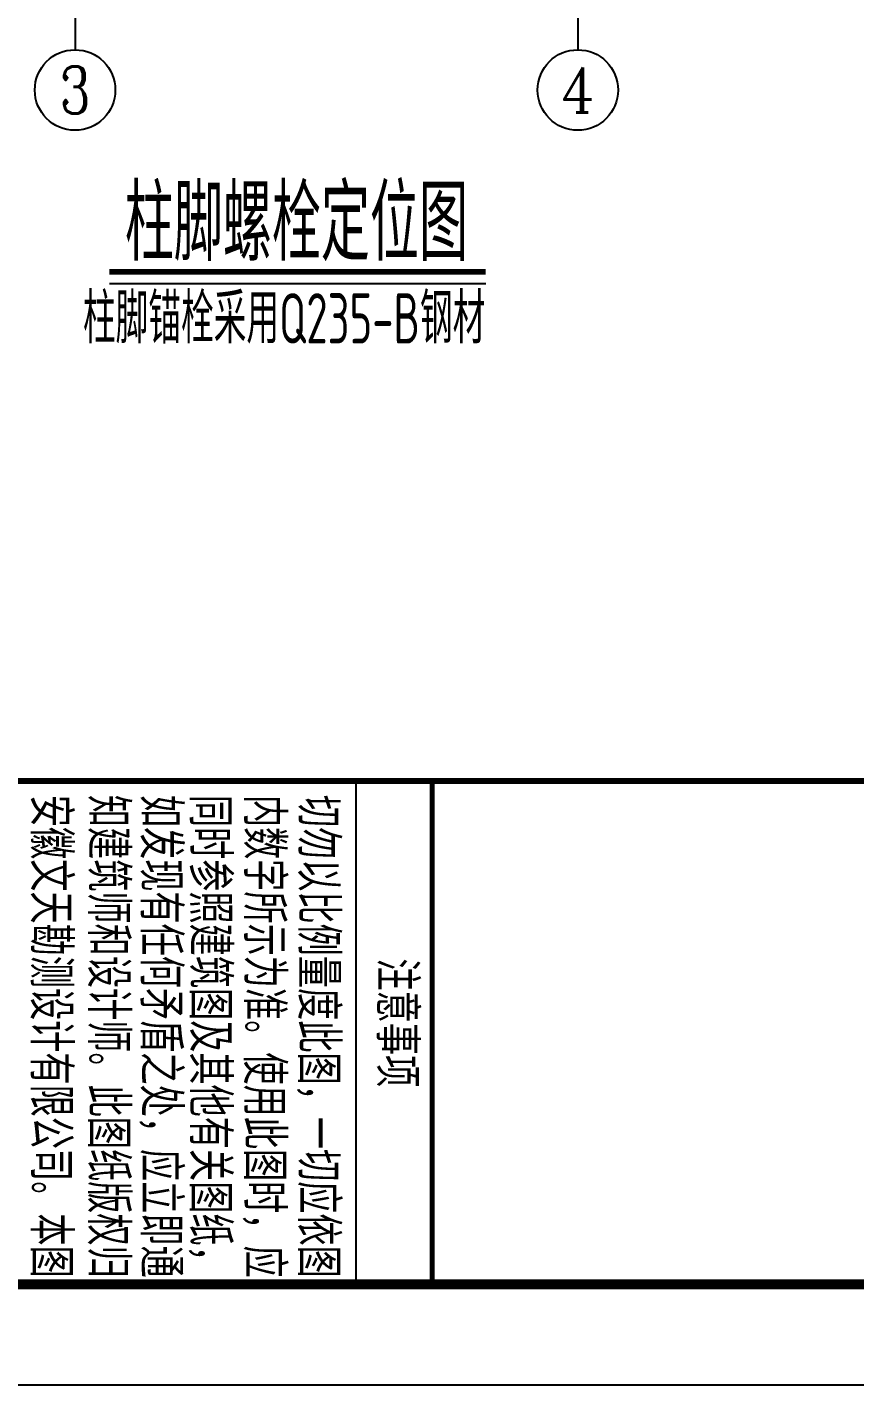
# Model space of a CAD drawing. Extents: x 14207793 to 14719554, y -1675802 to -1228715.
# Drawn here: x 14293207 to 14303084, y -1463372 to -1447180 of the extents above; entities that cross this region are included whole.
import ezdxf
from ezdxf.enums import TextEntityAlignment as Align

# ---------------------------------------------------------------- set-up
doc = ezdxf.new("R2010")
doc.units = 0
doc.header["$LTSCALE"] = 500
doc.header["$MEASUREMENT"] = 0
doc.layers.get('0').update_dxf_attribs({"linetype": 'CONTINUOUS'})
for name, color, linetype in [('AXIS', 3, 'CONTINUOUS'), ('AXIS_TEXT', 7, 'CONTINUOUS'), ('DIM_SYMB', 3, 'CONTINUOUS'), ('PUB_TITLE', 4, 'CONTINUOUS'), ('水平标注', 2, 'CONTINUOUS')]:
    doc.layers.add(name, color=color, linetype=linetype)
doc.styles.add('_TCH_AXIS', font='COMPLEX', dxfattribs={"bigfont": 'GBCBIG'})
doc.styles.add('COMPLEX', font='COMPLEX')
doc.styles.add('HZ', font='txt', dxfattribs={"width": 0.8, "bigfont": 'hztxt'})
doc.styles.add('TSSD_REIN', font='Tssdeng.shx', dxfattribs={"width": 0.65, "bigfont": 'hztxt.shx'})

# ---------------------------------------------------------------- blocks, each defined once
blk = doc.blocks.new('_AXISO')
blk.add_circle((0, 0), 0.5)
at = {"layer": 'AXIS_TEXT', "style": 'COMPLEX', "width": 1.041667}
blk.add_attdef('A', text='', height=0.56, dxfattribs=at).set_placement((-0.25, -0.28), (0.25, -0.28), align=Align.FIT)

msp = doc.modelspace()

# ---------------------------------------------------------------- linework, layer by layer
at = {"color": 4, "const_width": 71.27}
msp.add_lwpolyline([(14291661.7, -1462172.5), (14291661.7, -1456172.5), (14320405, -1456172.5), (14320405, -1462172.5)], close=True, dxfattribs=at)
at = {"layer": 'AXIS'}
for p, q in [((14293778.52, -1442650), (14293778.52, -1447450)), ((14299778.52, -1442650), (14299778.52, -1447450))]:
    msp.add_line(p, q, dxfattribs=at)
at = {"layer": 'DIM_SYMB', "const_width": 70}
msp.add_lwpolyline([(14294189.74, -1450098.32), (14298680.17, -1450098.32)], dxfattribs=at)
at = {"layer": 'DIM_SYMB'}
msp.add_lwpolyline([(14294189.74, -1450238.32), (14298680.17, -1450238.32)], dxfattribs=at)
at = {"layer": 'PUB_TITLE'}
msp.add_line((14297133.05, -1462172.5, -1200), (14297133.05, -1456172.5), dxfattribs=at)
msp.add_lwpolyline([(14321605, -1463372.5), (14321605, -1320692.5), (14271205, -1320692.5), (14271205, -1463372.5)], close=True, dxfattribs=at)
at = {"layer": 'PUB_TITLE', "const_width": 120}
msp.add_lwpolyline([(14320405, -1462172.5), (14320405, -1323692.5), (14272405, -1323692.5), (14272405, -1462172.5)], close=True, dxfattribs=at)
at = {"layer": 'PUB_TITLE', "const_width": 60}
msp.add_lwpolyline([(14298041.42, -1462172.5), (14298041.42, -1456172.5)], dxfattribs=at)

# ---------------------------------------------------------------- block references
at = {"layer": 'AXIS'}
ref = msp.add_blockref('_AXISO', (14293778.52, -1447930), dxfattribs=dict(at, xscale=960, yscale=960, zscale=960))
ref.add_attrib('A', '3', dxfattribs={"layer": 'AXIS_TEXT', "height": 559.14, "style": '_TCH_AXIS'}).set_placement((14293592.14, -1448209.57), (14293964.9, -1448209.57), align=Align.FIT)
ref = msp.add_blockref('_AXISO', (14299778.52, -1447930), dxfattribs=dict(at, xscale=960, yscale=960, zscale=960))
ref.add_attrib('A', '4', dxfattribs={"layer": 'AXIS_TEXT', "height": 534.53, "style": '_TCH_AXIS'}).set_placement((14299574.89, -1448197.27), (14299982.15, -1448197.27), align=Align.FIT)

# ---------------------------------------------------------------- texts
at = {"style": 'TSSD_REIN', "width": 0.65}
msp.add_text('柱脚锚栓采用Q235-B钢材', height=600, dxfattribs=at).set_placement((14293873.34, -1450952.88))
at = {"layer": 'PUB_TITLE', "style": 'HZ', "width": 0.8}
for s, p in [('知建筑师和设计师。此图纸版权归', (14293933.22, -1456335.47, 2288.68)), ('切勿以比例量度此图，一切应依图', (14296440.47, -1456335.47, 2288.68)), ('安徽文天勘测设计有限公司。本图', (14293248.18, -1456335.47, 2288.68)), ('如发现有任何矛盾之处，应立即通', (14294560.03, -1456335.47, 2288.68)), ('同时参照建筑图及其他有关图纸，', (14295148.03, -1456335.47, 2288.68)), ('内数字所示为准。使用此图时，应', (14295794.25, -1456335.47, 2288.68)), ('注意事项', (14297377.98, -1458287.03, -465.73))]:
    msp.add_text(s, height=480, rotation=270, dxfattribs=at).set_placement(p)
at = {"layer": '水平标注', "style": 'TSSD_REIN', "width": 0.65}
msp.add_text('柱脚螺栓定位图', height=900, dxfattribs=at).set_placement((14294372.5, -1449967.61))

doc.saveas('drawing.dxf')
